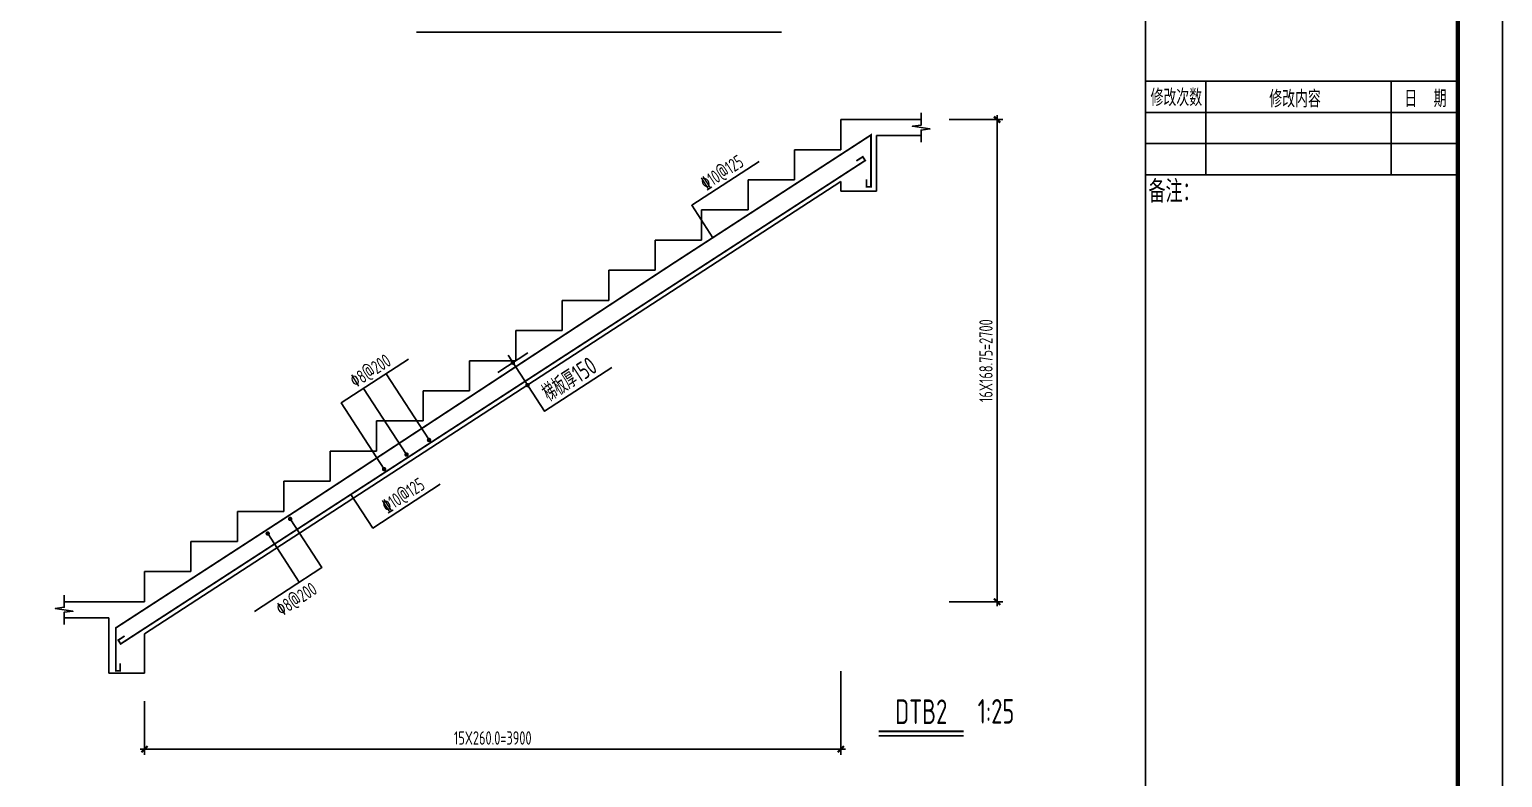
# Model space of a CAD drawing. Extents: x -144902 to 588294, y -160863 to 65494.
# Drawn here: x 254640 to 287642, y -133365 to -116611 of the extents above; entities that cross this region are included whole.
import ezdxf
from ezdxf.enums import TextEntityAlignment as Align

# ---------------------------------------------------------------- set-up
doc = ezdxf.new("R2010")
doc.units = 0
doc.header["$LTSCALE"] = 100
doc.layers.get('0').update_dxf_attribs({"linetype": 'CONTINUOUS'})
doc.layers.get('Defpoints').update_dxf_attribs({"linetype": 'CONTINUOUS'})
for name, color, linetype in [('1508', 2, 'CONTINUOUS'), ('PUB_TITLE', 4, 'CONTINUOUS'), ('STAIR', 2, 'CONTINUOUS'), ('TEXT', 7, 'CONTINUOUS'), ('tk', 7, 'CONTINUOUS')]:
    doc.layers.add(name, color=color, linetype=linetype)
doc.styles.add('HZTXT2', font='tssdeng.shx', dxfattribs={"width": 0.7, "bigfont": 'tssdchn.shx'})
doc.styles.get("Standard").update_dxf_attribs({"font": 'tssdeng.shx', "width": 0.7, "bigfont": 'tssdchn.shx'})
doc.styles.add('TCCAD_Dimension', font='Tssdeng.shx', dxfattribs={"width": 0.7, "bigfont": 'tssdchn.shx'})
doc.dimstyles.new('TCCAD_25_100', dxfattribs={"dimtxt": 300, "dimasz": 100, "dimexe": 125, "dimexo": 125, "dimgap": 100, "dimtad": 1, "dimdec": 0, "dimlfac": 0.25, "dimzin": 0, "dimdsep": 46, "dimtxsty": 'TCCAD_Dimension', "dimblk": '_TCDBK25_100', "dimcen": 0, "dimclrt": 7, "dimadec": 0, "dimazin": 0, "dimtfac": 1, "dimtdec": 0, "dimtix": 1, "dimtmove": 2, "dimatfit": 3, "dimfxl": 1, "dimtolj": 1, "dimtzin": 0, "dimarcsym": 0})

# ---------------------------------------------------------------- blocks, each defined once
blk = doc.blocks.new('A1tk')
at = {"layer": 'PUB_TITLE'}
for p, q in [((76100, 41532), (83100, 41532)), ((77453, 41532), (77453, 39432)), ((81606, 41532), (81606, 39432)), ((76100, 40832), (83100, 40832)), ((76100, 40132), (83100, 40132)), ((76100, 39432), (83100, 39432))]:
    blk.add_line(p, q, dxfattribs=at)
at = {"layer": 'tk'}
blk.add_line((76100, 1000), (76100, 58400), dxfattribs=at)
at = {"layer": 'tk', "color": 5}
blk.add_lwpolyline([(0, 0), (0, 59400), (84100, 59400), (84100, 0)], close=True, dxfattribs=at)
at = {"layer": 'tk', "const_width": 100}
blk.add_lwpolyline([(2500, 1000), (83100, 1000), (83100, 58400), (2500, 58400)], close=True, dxfattribs=at)
at = {"layer": 'PUB_TITLE', "style": 'HZTXT2', "width": 0.8}
for s, height, p in [('修改次数', 380, (76792, 41181)), ('修改内容', 380, (79452, 41154)), ('日  期', 380, (82372, 41154)), ('备注：', 500, (76740, 39089))]:
    blk.add_text(s, height=height, dxfattribs=at).set_placement(p, align=Align.MIDDLE)
blk = doc.blocks.new('_TCDBK25_100')
blk.add_line((-1, 0), (1, 0))
at = {"const_width": 0.5}
blk.add_lwpolyline([(-0.7, -0.7), (0.7, 0.7)], dxfattribs=at)
blk = doc.blocks.new('*D1400')
at = {"layer": 'Defpoints', "color": 0}
for p in [(318154, -123186), (319354, -123186), (318154, -133986)]:
    blk.add_point(p, dxfattribs=at)
at = {"layer": 'STAIR', "color": 0, "lineweight": -2}
for p, q in [((318279, -123186), (319479, -123186)), ((319354, -133886), (319354, -123286)), ((318279, -133986), (319479, -133986))]:
    blk.add_line(p, q, dxfattribs=at)
at = {"layer": 'STAIR', "color": 0, "lineweight": -2, "xscale": 100, "yscale": 100, "zscale": 100}
for p, rotation in [((319354, -123186), 90), ((319354, -133986), 270)]:
    blk.add_blockref('_TCDBK25_100', p, dxfattribs=dict(at, rotation=rotation))
at = {"layer": 'STAIR', "color": 7, "insert": (319104, -128586), "char_height": 300, "attachment_point": 5, "rotation": 90, "style": 'TCCAD_Dimension'}
blk.add_mtext('\\A1;16X168.75=2700', dxfattribs=at)
blk = doc.blocks.new('*D1401')
at = {"layer": 'Defpoints', "color": 0}
for p in [(315854, -135411), (300254, -136086), (315854, -137286)]:
    blk.add_point(p, dxfattribs=at)
at = {"layer": 'STAIR', "color": 0, "lineweight": -2}
for p, q in [((315854, -135536), (315854, -137411)), ((300254, -136211), (300254, -137411)), ((300354, -137286), (315754, -137286))]:
    blk.add_line(p, q, dxfattribs=at)
at = {"layer": 'STAIR', "color": 0, "lineweight": -2, "xscale": 100, "yscale": 100, "zscale": 100, "rotation": 180}
blk.add_blockref('_TCDBK25_100', (300254, -137286), dxfattribs=at)
at = {"layer": 'STAIR', "color": 0, "lineweight": -2, "xscale": 100, "yscale": 100, "zscale": 100}
blk.add_blockref('_TCDBK25_100', (315854, -137286), dxfattribs=at)
at = {"layer": 'STAIR', "color": 7, "insert": (308054, -137036), "char_height": 300, "attachment_point": 5, "style": 'TCCAD_Dimension'}
blk.add_mtext('\\A1;15X260.0=3900', dxfattribs=at)
blk = doc.blocks.new('2012122715515656')
at = {"layer": 'STAIR'}
for p, q in [((17598.4, 13550), (17598.4, 14225)), ((17598.4, 14225), (19398.4, 14225)), ((19398.4, 13865), (18398.4, 13865)), ((18398.4, 13865), (18398.4, 12625)), ((16558.4, 12875), (16558.4, 13550)), ((16558.4, 13550), (17598.4, 13550)), ((15518.4, 12200), (15518.4, 12875)), ((15518.4, 12875), (16558.4, 12875)), ((1998.4, 2709.7), (17598.4, 12834.7)), ((17598.4, 12625), (17598.4, 12834.7)), ((18398.4, 12625), (17598.4, 12625)), ((14478.4, 11525), (14478.4, 12200)), ((14478.4, 12200), (15518.4, 12200)), ((13438.4, 10850), (13438.4, 11525)), ((13438.4, 11525), (14478.4, 11525)), ((12398.4, 10175), (12398.4, 10850)), ((12398.4, 10850), (13438.4, 10850)), ((11358.4, 9500), (11358.4, 10175)), ((11358.4, 10175), (12398.4, 10175)), ((10318.4, 8825), (10318.4, 9500)), ((10318.4, 9500), (11358.4, 9500)), ((10587.3, 8999.5), (9916.2, 8564)), ((9278.4, 8150), (9278.4, 8825)), ((9278.4, 8825), (10318.4, 8825)), ((8372.4, 7049.4), (7410.9, 8530.9)), ((7869.2, 6722.7), (6907.6, 8204.2)), ((8238.4, 7475), (8238.4, 8150)), ((8238.4, 8150), (9278.4, 8150)), ((7198.4, 6800), (7198.4, 7475)), ((7198.4, 7475), (8238.4, 7475)), ((6158.4, 6125), (6158.4, 6800)), ((6158.4, 6800), (7198.4, 6800)), ((5118.4, 5450), (5118.4, 6125)), ((5118.4, 6125), (6158.4, 6125)), ((4078.4, 4775), (4078.4, 5450)), ((4078.4, 5450), (5118.4, 5450)), ((4757.9, 4953.7), (5465.7, 3863.3)), ((3038.4, 4100), (3038.4, 4775)), ((3038.4, 4775), (4078.4, 4775)), ((1998.4, 3425), (1998.4, 4100)), ((1998.4, 4100), (3038.4, 4100)), ((198.4, 3425), (1998.4, 3425)), ((198.4, 3065), (1198.4, 3065)), ((1198.4, 3065), (1198.4, 1825)), ((1998.4, 1825), (1998.4, 2709.7)), ((1198.4, 1825), (1998.4, 1825))]:
    blk.add_line(p, q, dxfattribs=at)
at = {"layer": 'STAIR', "color": 4}
blk.add_line((18447.3, 424.4), (20347.3, 424.4), dxfattribs=at)
at = {"layer": 'STAIR'}
for points in [[(19398.4, 14375), (19398.4, 14102), (19200, 14076.9), (19595.1, 14014.4), (19396.7, 13989.3), (19396.7, 13716.3)], [(14728.9, 11579.4), (14257.3, 12305.9), (15767.2, 13285.9)], [(10142.9, 8949.5), (10959.5, 7691.3), (12469.4, 8671.2)], [(7365.9, 6396.1), (6404.3, 7877.6), (7914.2, 8857.5)], [(6624, 5831.1), (7114, 5076.2), (8623.8, 6056.1)], [(5261.2, 5280.4), (5968.9, 4189.9), (4459.1, 3210)], [(198.4, 3575), (198.4, 3302), (0, 3276.9), (395.1, 3214.4), (196.7, 3189.3), (196.7, 2916.3)]]:
    blk.add_lwpolyline(points, dxfattribs=at)
at = {"layer": 'STAIR', "color": 2, "const_width": 40}
blk.add_lwpolyline([(18174, 12890.2), (18174, 12720.2), (18274, 12720.2), (18274, 13880.2), (13842.7, 11004.1), (5720.9, 5674.1), (1354.9, 2840.4), (1354.9, 1880.4), (1454.9, 1880.4), (1454.9, 2050.4)], dxfattribs=at)
at = {"layer": 'STAIR', "const_width": 40}
blk.add_lwpolyline([(1552.1, 2658.5), (1409.5, 2565.9), (1464, 2482), (18144, 13308), (18089.5, 13391.9), (17946.9, 13299.3)], dxfattribs=at)
at = {"layer": 'STAIR', "const_width": 50}
for points in [[(10226.8, 8781.7, 1), (10276.8, 8781.7, 1)], [(10553.4, 8278.5, 1), (10603.4, 8278.5, 1)], [(8347.4, 7049.4, 1), (8397.4, 7049.4, 1)], [(7844.2, 6722.7, 1), (7894.2, 6722.7, 1)], [(7340.9, 6396.1, 1), (7390.9, 6396.1, 1)], [(5236.2, 5280.4, 1), (5286.2, 5280.4, 1)], [(4732.9, 4953.7, 1), (4782.9, 4953.7, 1)]]:
    blk.add_lwpolyline(points, format="xyb", close=True, dxfattribs=at)
at = {"layer": 'STAIR', "color": 4, "const_width": 50}
blk.add_lwpolyline([(18447.3, 524.4), (20347.3, 524.4)], dxfattribs=at)
at = {"layer": 'STAIR', "width": 0.7}
for s, height, p in [('%%13210@125', 300, (14580.4, 12634.8)), ('%%1308@200', 300, (6727.3, 8206.4)), ('梯板厚150', 400, (11072.8, 7884)), ('%%13210@125', 300, (7437, 5405)), ('%%1308@200', 300, (5070.6, 3094.3))]:
    blk.add_text(s, height=height, rotation=32.98512, dxfattribs=at).set_placement(p)
at = {"layer": 'STAIR', "color": 4, "width": 0.7}
for s, p in [('DTB2', (18813.7, 688.6)), ('1:25', (20663.9, 697.3))]:
    blk.add_text(s, height=550, dxfattribs=at).set_placement(p)
at = {"layer": 'STAIR'}
dim = blk.add_linear_dim(base=(21098.4, 14225), p1=(19898.4, 3425), p2=(19898.4, 14225), angle=90, text='16X168.75=2700', dimstyle='TCCAD_25_100', dxfattribs=at)
dim.commit()
dim.dimension.update_dxf_attribs({"geometry": '*D1400', "text_midpoint": (20848.4, 8825), "insert": (-298255.1, 137411)})
dim = blk.add_linear_dim(base=(17598.4, 125), p1=(1998.4, 1325), p2=(17598.4, 2000), text='15X260.0=3900', dimstyle='TCCAD_25_100', dxfattribs=at)
dim.commit()
dim.dimension.update_dxf_attribs({"geometry": '*D1401', "text_midpoint": (9798.4, 375), "insert": (-298255.1, 137411)})

msp = doc.modelspace()

# ---------------------------------------------------------------- linework, layer by layer
at = {"layer": 'TEXT'}
msp.add_lwpolyline([(263309.88, -116673.548), (271489.403, -116673.548)], dxfattribs=at)

# ---------------------------------------------------------------- block references
msp.add_blockref('2012122715515656', (255219.167, -132854.195))
at = {"layer": '1508'}
msp.add_blockref('A1tk', (203541.688, -159300.016), dxfattribs=at)

doc.saveas('drawing.dxf')
